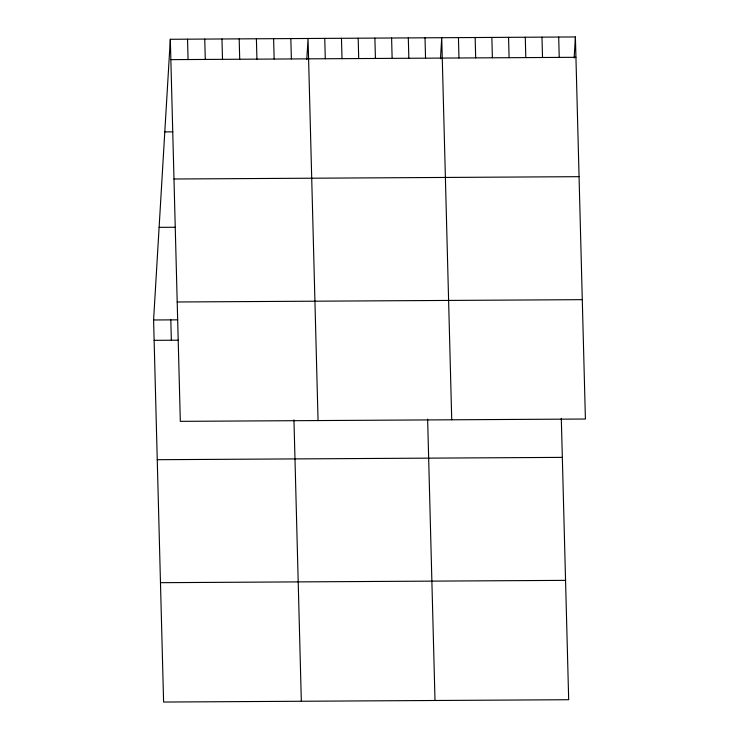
<?xml version="1.0" encoding="UTF-8"?>
<svg xmlns="http://www.w3.org/2000/svg" width="739" height="739" viewBox="0 0 739 739"><rect width="100%" height="100%" fill="white"/><g stroke="black" fill="none" stroke-linecap="round" stroke-linejoin="round"><path stroke-width="1.11" d="M561.307 418.357L568.679 699.722L163.596 702.05L153.592 319.978L170.321 39.278L575.404 36.95L585.408 419.022L180.325 421.35L170.321 39.278M306.796 59.536L308.052 38.483L318.056 420.556M440.472 58.769L441.728 37.717L451.732 419.789M574.148 58.002L575.404 36.95M170.857 59.637L575.93 57.309M164.797 131.902L172.834 131.856M173.979 179.004L579.062 176.676M159.116 227.344L175.18 227.252M177.203 301.983L582.277 299.664M153.592 319.978L177.693 319.839M154.128 340.337L178.228 340.199M157.25 459.704L562.333 457.376M160.474 582.683L565.557 580.364M558.693 37.042L559.229 57.411M541.983 37.144L542.518 57.503M525.272 37.236L525.808 57.605M508.561 37.329L509.097 57.697M491.851 37.43L492.386 57.79M475.14 37.523L475.676 57.891M458.439 37.624L458.965 57.984M425.017 37.809L425.544 58.178M427.632 419.124L435.003 700.489M408.307 37.911L408.843 58.27M391.596 38.003L392.132 58.372M374.885 38.095L375.421 58.464M358.175 38.197L358.711 58.557M341.464 38.289L342 58.658M324.754 38.391L325.289 58.75M290.833 38.585L291.369 58.944M293.956 419.891L301.327 701.256M273.615 38.677L274.151 59.046M256.396 38.779L256.932 59.148M239.187 38.881L239.713 59.24M221.968 38.973L222.504 59.342M204.749 39.075L205.285 59.443M187.54 39.176L188.066 59.536M170.811 319.876L171.346 340.236"/></g></svg>
